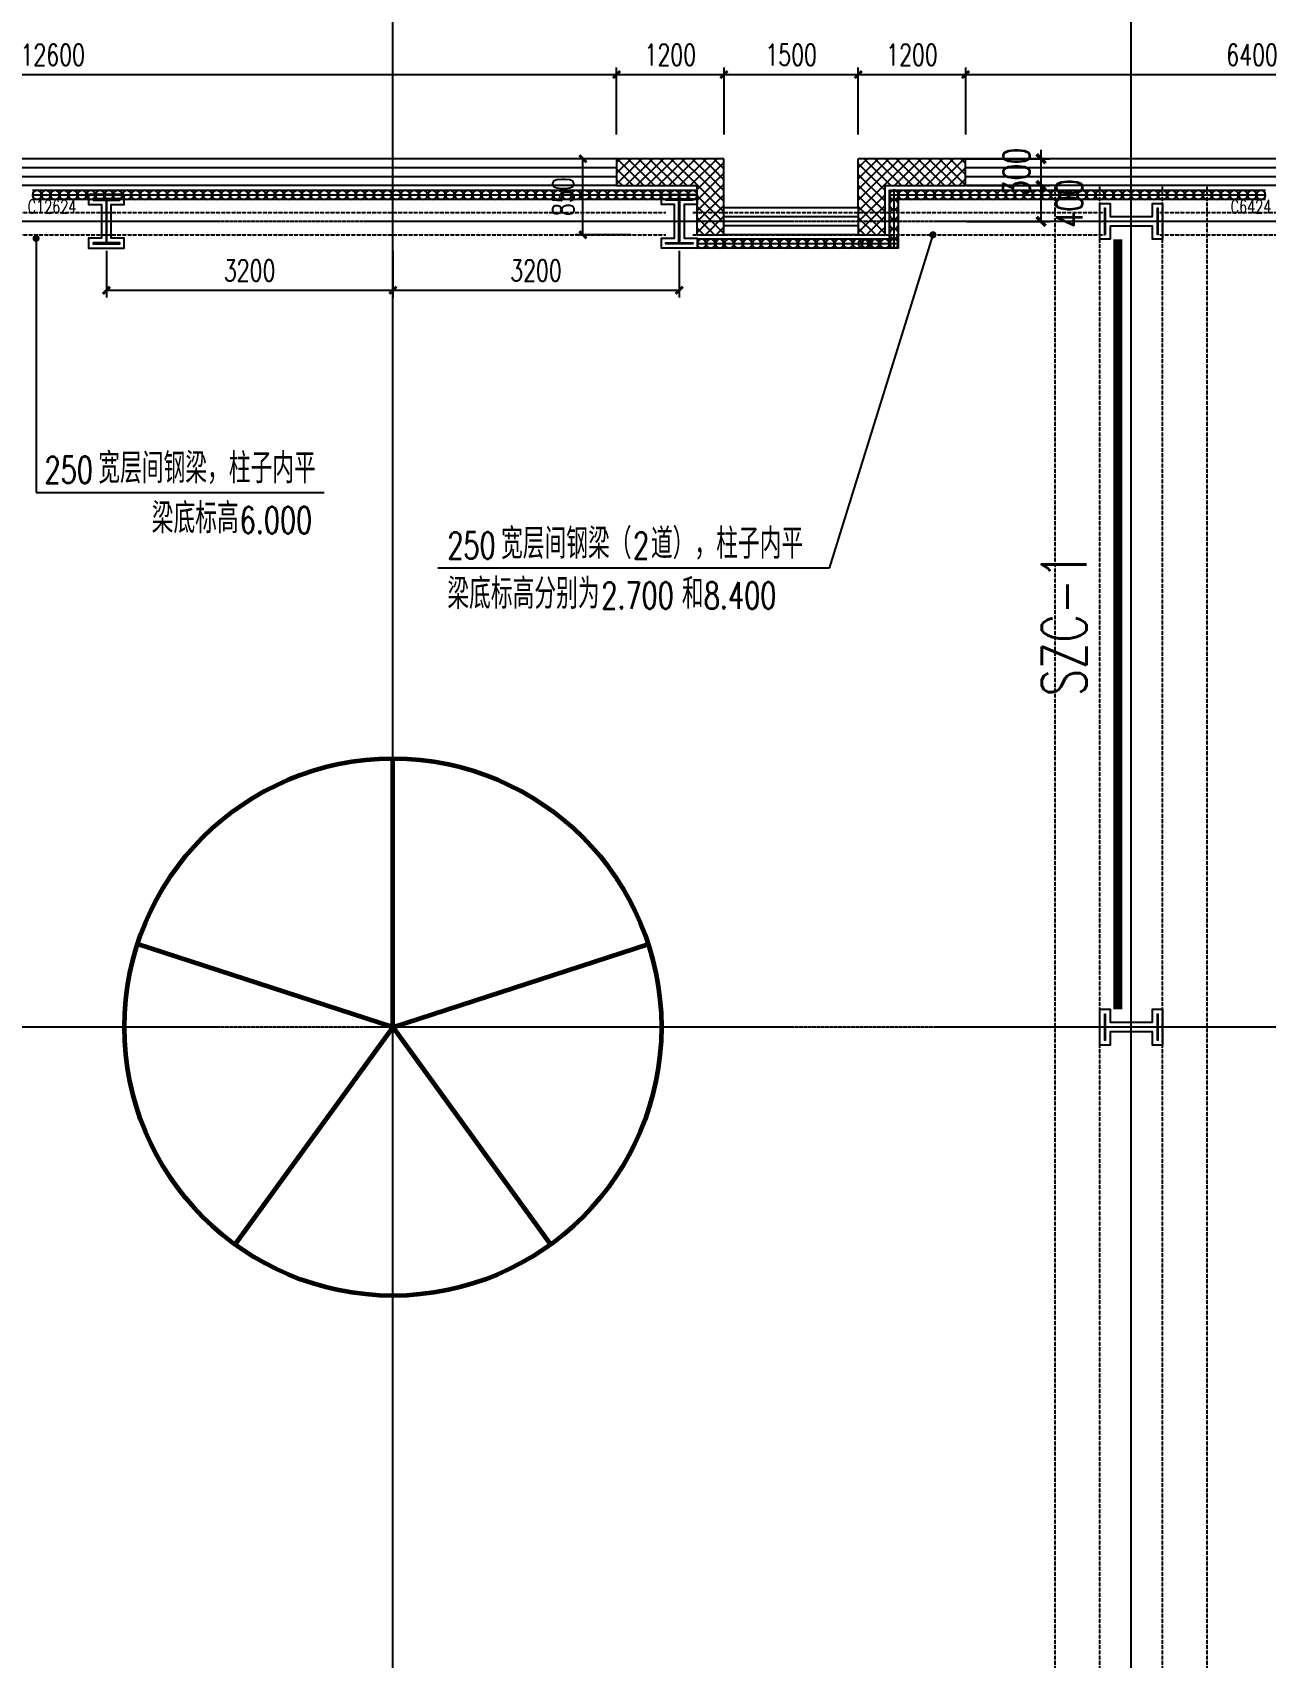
# Model space of a CAD drawing. Extents: x -954573 to 446329, y 489853 to 1226784.
# Drawn here: x -206230 to -192454, y 815779 to 833929 of the extents above; entities that cross this region are included whole.
import ezdxf
from ezdxf.enums import TextEntityAlignment as Align

# ---------------------------------------------------------------- set-up
doc = ezdxf.new("R2010")
doc.units = 0
doc.header["$LTSCALE"] = 10
doc.header["$MEASUREMENT"] = 0
for name, pattern in [('10平面$0$CENTER', [2, 1.25, -0.25, 0.25, -0.25]), ('10平面$0$DOTE', [2.42, 2, -0.2, 0.02, -0.2]), ('10平面$1$DASH', [0.35, 0.25, -0.1])]:
    doc.linetypes.add(name, pattern=pattern)
doc.layers.get('Defpoints').update_dxf_attribs({"color": 210})
for name, color, linetype in [('10平面$0$A-AXIS-DOTE', 8, '10平面$0$DOTE'), ('10平面$0$A-AXIS-DP', 8, 'Continuous'), ('10平面$0$A-AXIS-SYMB', 8, 'Continuous'), ('10平面$0$A-HATCH-2', 8, 'Continuous'), ('10平面$0$A-HRAIL', 8, 'Continuous'), ('10平面$0$A-LIN-V', 8, 'Continuous'), ('10平面$0$A-SFCE', 8, 'Continuous'), ('10平面$0$A-WINDOW', 8, 'Continuous'), ('10平面$0$AS-WALL', 8, 'Continuous'), ('10平面$0$DIM_SYMB', 8, 'Continuous'), ('10平面$0$PUB_HATCH', 8, 'Continuous'), ('10平面$0$PUB_TEXT', 8, 'Continuous'), ('10平面$0$WINDOW', 8, 'Continuous'), ('10平面$0$建-窗', 8, 'Continuous'), ('10平面$0$建-门窗编号', 8, 'Continuous'), ('A-LIN-V', 9, 'Continuous')]:
    doc.layers.add(name, color=color, linetype=linetype)
for name, color, linetype, lineweight in [('10平面$0$S-col', 2, 'Continuous', 0), ('10平面$0$THIN', 7, 'Continuous', 0), ('10平面$0$柱间支撑', 6, '10平面$0$CENTER', 0)]:
    doc.layers.add(name, color=color, linetype=linetype, lineweight=lineweight)
doc.styles.add('10平面$0$_TCH_DIM', font='SIMPLEX', dxfattribs={"bigfont": 'GBCBIG'})
doc.styles.add('10平面$0$_TCH_DIM_T3', font='SIMPLEX', dxfattribs={"width": 0.705882, "bigfont": 'GBCBIG'})
doc.styles.add('10平面$0$A-DIM_T3', font='SIMPLEX', dxfattribs={"width": 0.705882, "bigfont": 'GBCBIG'})
doc.styles.add('10平面$0$A-WIN-LABEL', font='SIMPLEX', dxfattribs={"bigfont": 'GBCBIG'})
doc.styles.add('10平面$0$TSSD_Rein', font='tj-romans1.shx', dxfattribs={"width": 0.7, "bigfont": 'tj-hztxt.shx'})
doc.dimstyles.new('10平面$0$_TCH_ARCH&&80', dxfattribs={"dimtxt": 238, "dimasz": 80, "dimexe": 80, "dimexo": 80, "dimgap": 101, "dimtad": 1, "dimdec": 0, "dimzin": 0, "dimdsep": 46, "dimtxsty": '10平面$0$_TCH_DIM_T3', "dimblk": '10平面$0$_ArchTick', "dimcen": 0.09, "dimclrt": 7, "dimazin": 2, "dimtfac": 1, "dimtdec": 0, "dimtix": 1, "dimtmove": 2, "dimatfit": 3, "dimfxl": 0, "dimtolj": 1, "dimtzin": 0, "dimarcsym": 0})
doc.dimstyles.new('10平面$0$A-DIM&&100', dxfattribs={"dimtxt": 297.5, "dimasz": 100, "dimexe": 100, "dimexo": 100, "dimgap": 126.25, "dimtad": 1, "dimdec": 0, "dimzin": 0, "dimdsep": 46, "dimtxsty": '10平面$0$A-DIM_T3', "dimblk": '10平面$0$_ArchTick', "dimcen": 0.09, "dimclrt": 7, "dimazin": 2, "dimtfac": 1, "dimtdec": 0, "dimtix": 1, "dimtmove": 2, "dimatfit": 3, "dimfxl": 0, "dimtolj": 1, "dimtzin": 0, "dimarcsym": 0})
pattern_1 = [(45, (60, 0), (-60.000061, 60.000061), []), (135, (60, 0), (-60.000061, -60.000061), [])]

# ---------------------------------------------------------------- blocks, each defined once
blk = doc.blocks.new('10平面$0$_ArchTick')
at = {"color": 0, "linetype": 'ByBlock', "const_width": 0.4}
blk.add_lwpolyline([(-0.5, -0.5), (0.5, 0.5)], dxfattribs=at)
blk = doc.blocks.new('*D3174')
at = {"layer": '10平面$0$A-AXIS-DP', "color": 0, "lineweight": -2}
for p, q in [((18532, 26670), (18532, 26150)), ((21732, 26670), (21732, 26150)), ((18532, 26230), (21732, 26230))]:
    blk.add_line(p, q, dxfattribs=at)
at = {"layer": 'Defpoints', "color": 0}
for p in [(18532, 26750), (21732, 26750), (21732, 26230)]:
    blk.add_point(p, dxfattribs=at)
at = {"layer": '10平面$0$A-AXIS-DP', "color": 0, "lineweight": -2, "xscale": 80, "yscale": 80, "zscale": 80, "rotation": 180}
blk.add_blockref('10平面$0$_ArchTick', (18532, 26230), dxfattribs=at)
at = {"layer": '10平面$0$A-AXIS-DP', "color": 0, "lineweight": -2, "xscale": 80, "yscale": 80, "zscale": 80}
blk.add_blockref('10平面$0$_ArchTick', (21732, 26230), dxfattribs=at)
at = {"layer": '10平面$0$A-AXIS-DP', "color": 7, "insert": (20132, 26450), "char_height": 238, "attachment_point": 5, "style": '10平面$0$_TCH_DIM_T3'}
blk.add_mtext('\\A1;3200', dxfattribs=at)
blk = doc.blocks.new('*D3175')
at = {"layer": '10平面$0$A-AXIS-DP', "color": 0, "lineweight": -2}
for p, q in [((15332, 26670), (15332, 26150)), ((18532, 26670), (18532, 26150)), ((15332, 26230), (18532, 26230))]:
    blk.add_line(p, q, dxfattribs=at)
at = {"layer": 'Defpoints', "color": 0}
for p in [(15332, 26750), (18532, 26750), (18532, 26230)]:
    blk.add_point(p, dxfattribs=at)
at = {"layer": '10平面$0$A-AXIS-DP', "color": 0, "lineweight": -2, "xscale": 80, "yscale": 80, "zscale": 80, "rotation": 180}
blk.add_blockref('10平面$0$_ArchTick', (15332, 26230), dxfattribs=at)
at = {"layer": '10平面$0$A-AXIS-DP', "color": 0, "lineweight": -2, "xscale": 80, "yscale": 80, "zscale": 80}
blk.add_blockref('10平面$0$_ArchTick', (18532, 26230), dxfattribs=at)
at = {"layer": '10平面$0$A-AXIS-DP', "color": 7, "insert": (16932, 26450), "char_height": 238, "attachment_point": 5, "style": '10平面$0$_TCH_DIM_T3'}
blk.add_mtext('\\A1;3200', dxfattribs=at)
blk = doc.blocks.new('10平面$0$_FZH')
at = {"layer": '10平面$0$A-HATCH-2'}
blk.add_lwpolyline([(-0.437, -0.25), (-0.437, 0.25), (-0.297, 0.25), (-0.297, 0.067), (0.298, 0.067), (0.298, 0.25), (0.438, 0.25), (0.438, -0.25), (0.298, -0.25), (0.298, -0.068), (-0.297, -0.068), (-0.297, -0.25)], close=True, dxfattribs=at)
at = {"layer": '10平面$0$S-col'}
blk.add_lwpolyline([(-0.375, -0.188), (-0.375, 0.187), (-0.36, 0.187), (-0.36, 0.005), (0.36, 0.005), (0.36, 0.187), (0.375, 0.187), (0.375, -0.188), (0.36, -0.188), (0.36, -0.005), (-0.36, -0.005), (-0.36, -0.188)], close=True, dxfattribs=at)
blk = doc.blocks.new('10平面$0$342343243')
at = {"layer": '10平面$0$A-AXIS-DP', "color": 5}
blk.add_lwpolyline([(-155704, 832070), (-155404, 832070), (-155404, 832058), (-155550, 832058), (-155550, 831582), (-155404, 831582), (-155404, 831570), (-155704, 831570), (-155704, 831582), (-155558, 831582), (-155558, 832058), (-155704, 832058), (-155704, 832070)], close=True, dxfattribs=at)
at = {"layer": '10平面$0$A-HATCH-2'}
blk.add_lwpolyline([(-155754, 832120), (-155354, 832120), (-155354, 832008), (-155500, 832008), (-155500, 831632), (-155354, 831632), (-155354, 831520), (-155754, 831520), (-155754, 831632), (-155608, 831632), (-155608, 832008), (-155754, 832008)], close=True, dxfattribs=at)
blk = doc.blocks.new('10平面$0$w4234324')
at = {"xscale": 800.0000000000005, "yscale": 800.0000000000005, "zscale": 800.0000000000005}
for p in [(-193954, 831820), (-193954, 822820)]:
    blk.add_blockref('10平面$0$_FZH', p, dxfattribs=at)
at = {"layer": '10平面$0$A-AXIS-DP', "xscale": -1}
blk.add_blockref('10平面$0$342343243', (-360958, 0), dxfattribs=at)
at = {"layer": '10平面$0$A-AXIS-DP'}
blk.add_blockref('10平面$0$342343243', (-43450, 0), dxfattribs=at)
blk = doc.blocks.new('10平面$0$3243243')
at = {"layer": '10平面$0$A-AXIS-SYMB'}
for p, q in [((-196170, 831670), (-197330.3, 827947)), ((-206190, 831630), (-206190, 828790)), ((-206190, 828790), (-202970, 828790)), ((-197330.3, 827947), (-201700.3, 827947))]:
    blk.add_line(p, q, dxfattribs=at)
at = {"layer": '10平面$0$A-AXIS-SYMB', "const_width": 40}
for points in [[(-206190, 831650, 1), (-206190, 831610, 1)], [(-196164, 831689.1, 1), (-196176, 831650.9, 1)]]:
    blk.add_lwpolyline(points, format="xyb", close=True, dxfattribs=at)
at = {"layer": '10平面$0$A-HATCH-2', "linetype": '10平面$1$DASH'}
for p, q in [((-194804.2, 741520), (-194804.2, 832220)), ((-194304.2, 741520), (-194304.2, 832220)), ((-193604.2, 741520), (-193604.2, 832220)), ((-193104.2, 741520), (-193104.2, 832220))]:
    blk.add_line(p, q, dxfattribs=at)
at = {"layer": '10平面$0$A-SFCE', "linetype": '10平面$1$DASH'}
for p, q in [((-210154.2, 831920), (-199154.2, 831920)), ((-193654.2, 831920), (-188908.2, 831920)), ((-210154.2, 831670), (-199154.2, 831670)), ((-193654.2, 831670), (-188908.2, 831670))]:
    blk.add_line(p, q, dxfattribs=at)
at = {"layer": '10平面$0$A-SFCE', "color": 2, "linetype": '10平面$1$DASH'}
for p, q in [((-198854.2, 831920), (-194254.2, 831920)), ((-198854.2, 831670), (-194254.2, 831670))]:
    blk.add_line(p, q, dxfattribs=at)
at = {"layer": '10平面$0$PUB_TEXT', "style": '10平面$0$_TCH_DIM', "width": 0.705882}
for s, p in [('250', (-206095.2, 828895)), ('6.000', (-203915, 828335)), ('250', (-201595.3, 828052)), ('2', (-199520.8, 828052)), ('2.700', (-199875.1, 827492)), ('8.400', (-198729.3, 827492))]:
    blk.add_text(s, height=297.5, dxfattribs=at).set_placement(p)
at = {"layer": '10平面$0$PUB_TEXT', "style": '10平面$0$_TCH_DIM'}
for s, height, p in [('宽层间钢梁，柱子内平', 337.59, (-205495.2, 828895)), ('梁底标高', 337.59, (-204898, 828335)), ('宽层间钢梁（', 337.59, (-200995.3, 828052)), ('道），柱子内平', 337.59, (-199320.8, 828052)), ('梁底标高分别为', 337.59, (-201595.3, 827492)), ('和', 337.6, (-198975.1, 827492))]:
    blk.add_text(s, height=height, dxfattribs=at).set_placement(p)
blk = doc.blocks.new('10平面$0$w4324324')
at = {"layer": '10平面$0$A-HATCH-2', "lineweight": 60}
for q in [(-1694760, 686605), (-1697614, 684532), (-1691907, 684532), (-1696524, 681178), (-1692997, 681178)]:
    blk.add_line((-1694760, 683605), q, dxfattribs=at)
blk.add_circle((-1694760, 683605), 3000, dxfattribs=at)
blk = doc.blocks.new('10平面$0$w423432')
at = {"layer": '10平面$0$A-LIN-V'}
blk.add_blockref('10平面$0$w4324324', (-33000, 0), dxfattribs=at)
blk = doc.blocks.new('10平面$0$23124232432')
at = {"layer": '10平面$0$柱间支撑', "const_width": 100}
blk.add_lwpolyline([(-194104, 831620), (-194104, 823020)], dxfattribs=at)
at = {"layer": '10平面$0$THIN', "style": '10平面$0$TSSD_Rein', "width": 0.7}
blk.add_text('SZC-1', height=500, rotation=90, dxfattribs=at).set_placement((-194304, 827320), align=Align.BOTTOM_CENTER)
blk = doc.blocks.new('10平面$0$99平面图例外参$0$$LinePat$圆环')
for points in [[(0, 150), (300, 150)], [(0, 0), (300, 0)], [(0, -150), (300, -150)]]:
    blk.add_lwpolyline(points)
at = {"color": 0}
blk.add_circle((150, 0), 150, dxfattribs=at)
blk = doc.blocks.new('10平面$0$34242343243')
at = {"layer": '10平面$0$A-HRAIL', "yscale": 0.3333333333333333, "zscale": 0.3333333333333333}
for p, xscale in [((-206130, 832114), -0.3344988349732452), ((-206029, 832114), -0.3344988349732452), ((-205929, 832114), -0.3344988349732452), ((-205829, 832114), -0.3344988349732452), ((-205728, 832114), -0.3344988349732452), ((-205628, 832114), -0.3344988349732452), ((-205528, 832114), -0.3344988349732452), ((-205427, 832114), -0.3344988349732452), ((-205327, 832114), -0.3344988349732452), ((-205227, 832114), -0.3344988349732452), ((-205126, 832114), -0.3344988349732452), ((-205026, 832114), -0.3344988349732452), ((-204926, 832114), -0.3344988349732452), ((-204825, 832114), -0.3344988349732452), ((-204725, 832114), -0.3344988349732452), ((-204624, 832114), -0.3344988349732452), ((-204524, 832114), -0.3344988349732452), ((-204424, 832114), -0.3344988349732452), ((-204323, 832114), -0.3344988349732452), ((-204223, 832114), -0.3344988349732452), ((-204123, 832114), -0.3344988349732452), ((-204022, 832114), -0.3344988349732452), ((-203922, 832114), -0.3344988349732452), ((-203822, 832114), -0.3344988349732452), ((-203721, 832114), -0.3344988349732452), ((-203621, 832114), -0.3344988349732452), ((-203521, 832114), -0.3344988349732452), ((-203420, 832114), -0.3344988349732452), ((-203320, 832114), -0.3344988349732452), ((-203220, 832114), -0.3344988349732452), ((-203119, 832114), -0.3344988349732452), ((-203019, 832114), -0.3344988349732452), ((-202919, 832114), -0.3344988349732452), ((-202818, 832114), -0.3344988349732452), ((-202718, 832114), -0.3344988349732452), ((-202617, 832114), -0.3344988349732452), ((-202517, 832114), -0.3344988349732452), ((-202417, 832114), -0.3344988349732452), ((-202316, 832114), -0.3344988349732452), ((-202216, 832114), -0.3344988349732452), ((-202116, 832114), -0.3344988349732452), ((-202015, 832114), -0.3344988349732452), ((-201915, 832114), -0.3344988349732452), ((-201815, 832114), -0.3344988349732452), ((-201714, 832114), -0.3344988349732452), ((-201614, 832114), -0.3344988349732452), ((-201514, 832114), -0.3344988349732452), ((-201413, 832114), -0.3344988349732452), ((-201313, 832114), -0.3344988349732452), ((-201213, 832114), -0.3344988349732452), ((-201112, 832114), -0.3344988349732452), ((-201012, 832114), -0.3344988349732452), ((-200912, 832114), -0.3344988349732452), ((-200811, 832114), -0.3344988349732452), ((-200711, 832114), -0.3344988349732452), ((-200610, 832114), -0.3344988349732452), ((-200510, 832114), -0.3344988349732452), ((-200410, 832114), -0.3344988349732452), ((-200309, 832114), -0.3344988349732452), ((-200209, 832114), -0.3344988349732452), ((-200109, 832114), -0.3344988349732452), ((-200008, 832114), -0.3344988349732452), ((-199908, 832114), -0.3344988349732452), ((-199808, 832114), -0.3344988349732452), ((-199707, 832114), -0.3344988349732452), ((-199607, 832114), -0.3344988349732452), ((-199507, 832114), -0.3344988349732452), ((-199406, 832114), -0.3344988349732452), ((-199306, 832114), -0.3344988349732452), ((-199206, 832114), -0.3344988349732452), ((-199105, 832114), -0.3344988349732452), ((-199005, 832114), -0.3344988349732452), ((-198905, 832114), -0.3344988349732452), ((-198804, 832114), -0.3344988349732452), ((-196554, 832114), -0.3333333334295547), ((-196454, 832114), -0.3333333334295547), ((-196354, 832114), -0.3333333334295547), ((-196254, 832114), -0.3333333334295547), ((-196154, 832114), -0.3333333334295547), ((-196054, 832114), -0.3333333334295547), ((-195954, 832114), -0.3333333334295547), ((-195854, 832114), -0.3333333334295547), ((-195754, 832114), -0.3333333334295547), ((-195654, 832114), -0.3333333334295547), ((-195554, 832114), -0.3333333334295547), ((-195454, 832114), -0.3333333334295547), ((-195354, 832114), -0.3333333334295547), ((-195254, 832114), -0.3333333334295547), ((-195154, 832114), -0.3333333334295547), ((-195054, 832114), -0.3333333334295547), ((-194954, 832114), -0.3333333334295547), ((-194854, 832114), -0.3333333334295547), ((-194754, 832114), -0.3333333334295547), ((-194654, 832114), -0.3333333334295547), ((-194554, 832114), -0.3333333334295547), ((-194454, 832114), -0.3333333334295547), ((-194354, 832114), -0.3333333334295547), ((-194254, 832114), -0.3333333334295547), ((-194154, 832114), -0.3333333334295547), ((-194054, 832114), -0.3333333334295547), ((-193954, 832114), -0.3333333334295547), ((-193854, 832114), -0.3333333334295547), ((-193754, 832114), -0.3333333334295547), ((-193654, 832114), -0.3333333334295547), ((-193554, 832114), -0.3333333334295547), ((-193454, 832114), -0.3333333334295547), ((-193354, 832114), -0.3333333334295547), ((-193254, 832114), -0.3333333334295547), ((-193154, 832114), -0.3333333334295547), ((-193054, 832114), -0.3333333334295547), ((-192954, 832114), -0.3333333334295547), ((-192854, 832114), -0.3333333334295547), ((-192754, 832114), -0.3333333334295547), ((-192654, 832114), -0.3333333334295547), ((-192554, 832114), -0.3333333334295547), ((-192454, 832114), -0.3333333334295547), ((-198702, 831570), -0.3409090911257733), ((-198704, 831570), -0.333333312028715), ((-198604, 831570), -0.333333312028715), ((-198600, 831570), -0.3409090911257733), ((-198504, 831570), -0.333333312028715), ((-198497, 831570), -0.3409090911257733), ((-198395, 831570), -0.3409090911257733), ((-198293, 831570), -0.3409090911257733), ((-198191, 831570), -0.3409090911257733), ((-198088, 831570), -0.3409090911257733), ((-197986, 831570), -0.3409090911257733), ((-197884, 831570), -0.3409090911257733), ((-197781, 831570), -0.3409090911257733), ((-197679, 831570), -0.3409090911257733), ((-197577, 831570), -0.3409090911257733), ((-197475, 831570), -0.3409090911257733), ((-197372, 831570), -0.3409090911257733), ((-197270, 831570), -0.3409090911257733), ((-197168, 831570), -0.3409090911257733), ((-197066, 831570), -0.3409090911257733), ((-196963, 831570), -0.3409090911257733), ((-196888, 831570), -0.3888888888074629), ((-196861, 831570), -0.3409090911257733), ((-196771, 831570), -0.3888888888074629), ((-196759, 831570), -0.3409090911257733), ((-196654, 831570), -0.3888888888074629), ((-196656, 831570), -0.3409090911257733), ((-196554, 831570), -0.3409090911257733)]:
    blk.add_blockref('10平面$0$99平面图例外参$0$$LinePat$圆环', p, dxfattribs=dict(at, xscale=xscale))
at = {"layer": '10平面$0$A-HRAIL', "xscale": -0.3611111227129974, "yscale": 0.3333333333333333, "zscale": 0.3333333333333333, "rotation": 270}
for p in [(-196604, 832062), (-196604, 832062), (-196604, 831953), (-196604, 831953), (-196604, 831845), (-196604, 831845), (-196604, 831737), (-196604, 831737), (-196604, 831628), (-196604, 831628), (-196604, 831520), (-196604, 831520)]:
    blk.add_blockref('10平面$0$99平面图例外参$0$$LinePat$圆环', p, dxfattribs=at)
blk = doc.blocks.new('*D3875')
at = {"layer": '10平面$0$A-AXIS-DP', "color": 0, "lineweight": -2}
for p, q in [((-199544, 832520), (-200160, 832520)), ((-200080, 831670), (-200080, 832520)), ((-199544, 831670), (-200160, 831670))]:
    blk.add_line(p, q, dxfattribs=at)
at = {"layer": 'Defpoints', "color": 0}
for p in [(-200080, 832520), (-199464, 832520), (-199464, 831670)]:
    blk.add_point(p, dxfattribs=at)
at = {"layer": '10平面$0$A-AXIS-DP', "color": 0, "lineweight": -2, "xscale": 80, "yscale": 80, "zscale": 80}
for p, rotation in [((-200080, 832520), 90), ((-200080, 831670), 270)]:
    blk.add_blockref('10平面$0$_ArchTick', p, dxfattribs=dict(at, rotation=rotation))
at = {"layer": '10平面$0$A-AXIS-DP', "color": 7, "insert": (-200300, 832095), "char_height": 238, "attachment_point": 5, "rotation": 90, "style": '10平面$0$_TCH_DIM_T3'}
blk.add_mtext('\\A1;850', dxfattribs=at)
blk = doc.blocks.new('*D4037')
at = {"layer": '10平面$0$A-AXIS-DP', "color": 0, "lineweight": -2}
for p, q in [((-195796, 832220), (-194862, 832220)), ((-194962, 831820), (-194962, 832220)), ((-195796, 831820), (-194862, 831820))]:
    blk.add_line(p, q, dxfattribs=at)
at = {"layer": 'Defpoints', "color": 0}
for p in [(-195896, 832220), (-194962, 832220), (-195896, 831820)]:
    blk.add_point(p, dxfattribs=at)
at = {"layer": '10平面$0$A-AXIS-DP', "color": 0, "lineweight": -2, "xscale": 100, "yscale": 100, "zscale": 100}
for p, rotation in [((-194962, 832220), 90), ((-194962, 831820), 270)]:
    blk.add_blockref('10平面$0$_ArchTick', p, dxfattribs=dict(at, rotation=rotation))
at = {"layer": '10平面$0$A-AXIS-DP', "color": 7, "insert": (-194646, 832020), "char_height": 297.5, "attachment_point": 5, "rotation": 90, "style": '10平面$0$A-DIM_T3'}
blk.add_mtext('\\A1;400', dxfattribs=at)
blk = doc.blocks.new('*D4038')
at = {"layer": '10平面$0$A-AXIS-DP', "color": 0, "lineweight": -2}
for p, q in [((-194962, 832520), (-194962, 832620)), ((-195796, 832520), (-194862, 832520)), ((-194962, 832220), (-194962, 832520)), ((-195796, 832220), (-194862, 832220)), ((-194962, 832220), (-194962, 832120))]:
    blk.add_line(p, q, dxfattribs=at)
at = {"layer": 'Defpoints', "color": 0}
for p in [(-195896, 832520), (-194962, 832520), (-195896, 832220)]:
    blk.add_point(p, dxfattribs=at)
at = {"layer": '10平面$0$A-AXIS-DP', "color": 0, "lineweight": -2, "xscale": 100, "yscale": 100, "zscale": 100}
for p, rotation in [((-194962, 832520), 270), ((-194962, 832220), 90)]:
    blk.add_blockref('10平面$0$_ArchTick', p, dxfattribs=dict(at, rotation=rotation))
at = {"layer": '10平面$0$A-AXIS-DP', "color": 7, "insert": (-195237, 832370), "char_height": 297.5, "attachment_point": 5, "rotation": 90, "style": '10平面$0$A-DIM_T3'}
blk.add_mtext('\\A1;300', dxfattribs=at)
blk = doc.blocks.new('*D4283')
at = {"layer": '10平面$0$A-AXIS-DP', "color": 0, "lineweight": -2}
for p, q in [((-212304, 832790), (-212304, 833540)), ((-199704, 832790), (-199704, 833540)), ((-212304, 833460), (-199704, 833460))]:
    blk.add_line(p, q, dxfattribs=at)
at = {"layer": 'Defpoints', "color": 0}
for p in [(-199704, 833460), (-212304, 832710), (-199704, 832710)]:
    blk.add_point(p, dxfattribs=at)
at = {"layer": '10平面$0$A-AXIS-DP', "color": 0, "lineweight": -2, "xscale": 80, "yscale": 80, "zscale": 80, "rotation": 180}
blk.add_blockref('10平面$0$_ArchTick', (-212304, 833460), dxfattribs=at)
at = {"layer": '10平面$0$A-AXIS-DP', "color": 0, "lineweight": -2, "xscale": 80, "yscale": 80, "zscale": 80}
blk.add_blockref('10平面$0$_ArchTick', (-199704, 833460), dxfattribs=at)
at = {"layer": '10平面$0$A-AXIS-DP', "color": 7, "insert": (-206004, 833680), "char_height": 238, "attachment_point": 5, "style": '10平面$0$_TCH_DIM_T3'}
blk.add_mtext('\\A1;12600', dxfattribs=at)
blk = doc.blocks.new('*D4284')
at = {"layer": '10平面$0$A-AXIS-DP', "color": 0, "lineweight": -2}
for p, q in [((-199704, 832790), (-199704, 833540)), ((-198504, 832790), (-198504, 833540)), ((-199704, 833460), (-198504, 833460))]:
    blk.add_line(p, q, dxfattribs=at)
at = {"layer": 'Defpoints', "color": 0}
for p in [(-198504, 833460), (-199704, 832710), (-198504, 832710)]:
    blk.add_point(p, dxfattribs=at)
at = {"layer": '10平面$0$A-AXIS-DP', "color": 0, "lineweight": -2, "xscale": 80, "yscale": 80, "zscale": 80, "rotation": 180}
blk.add_blockref('10平面$0$_ArchTick', (-199704, 833460), dxfattribs=at)
at = {"layer": '10平面$0$A-AXIS-DP', "color": 0, "lineweight": -2, "xscale": 80, "yscale": 80, "zscale": 80}
blk.add_blockref('10平面$0$_ArchTick', (-198504, 833460), dxfattribs=at)
at = {"layer": '10平面$0$A-AXIS-DP', "color": 7, "insert": (-199104, 833680), "char_height": 238, "attachment_point": 5, "style": '10平面$0$_TCH_DIM_T3'}
blk.add_mtext('\\A1;1200', dxfattribs=at)
blk = doc.blocks.new('*D4285')
at = {"layer": '10平面$0$A-AXIS-DP', "color": 0, "lineweight": -2}
for p, q in [((-198504, 832790), (-198504, 833540)), ((-197004, 832790), (-197004, 833540)), ((-198504, 833460), (-197004, 833460))]:
    blk.add_line(p, q, dxfattribs=at)
at = {"layer": 'Defpoints', "color": 0}
for p in [(-197004, 833460), (-198504, 832710), (-197004, 832710)]:
    blk.add_point(p, dxfattribs=at)
at = {"layer": '10平面$0$A-AXIS-DP', "color": 0, "lineweight": -2, "xscale": 80, "yscale": 80, "zscale": 80, "rotation": 180}
blk.add_blockref('10平面$0$_ArchTick', (-198504, 833460), dxfattribs=at)
at = {"layer": '10平面$0$A-AXIS-DP', "color": 0, "lineweight": -2, "xscale": 80, "yscale": 80, "zscale": 80}
blk.add_blockref('10平面$0$_ArchTick', (-197004, 833460), dxfattribs=at)
at = {"layer": '10平面$0$A-AXIS-DP', "color": 7, "insert": (-197754, 833680), "char_height": 238, "attachment_point": 5, "style": '10平面$0$_TCH_DIM_T3'}
blk.add_mtext('\\A1;1500', dxfattribs=at)
blk = doc.blocks.new('*D4286')
at = {"layer": '10平面$0$A-AXIS-DP', "color": 0, "lineweight": -2}
for p, q in [((-197004, 832790), (-197004, 833540)), ((-195804, 832790), (-195804, 833540)), ((-197004, 833460), (-195804, 833460))]:
    blk.add_line(p, q, dxfattribs=at)
at = {"layer": 'Defpoints', "color": 0}
for p in [(-195804, 833460), (-197004, 832710), (-195804, 832710)]:
    blk.add_point(p, dxfattribs=at)
at = {"layer": '10平面$0$A-AXIS-DP', "color": 0, "lineweight": -2, "xscale": 80, "yscale": 80, "zscale": 80, "rotation": 180}
blk.add_blockref('10平面$0$_ArchTick', (-197004, 833460), dxfattribs=at)
at = {"layer": '10平面$0$A-AXIS-DP', "color": 0, "lineweight": -2, "xscale": 80, "yscale": 80, "zscale": 80}
blk.add_blockref('10平面$0$_ArchTick', (-195804, 833460), dxfattribs=at)
at = {"layer": '10平面$0$A-AXIS-DP', "color": 7, "insert": (-196404, 833680), "char_height": 238, "attachment_point": 5, "style": '10平面$0$_TCH_DIM_T3'}
blk.add_mtext('\\A1;1200', dxfattribs=at)
blk = doc.blocks.new('*D4287')
at = {"layer": '10平面$0$A-AXIS-DP', "color": 0, "lineweight": -2}
for p, q in [((-195804, 832790), (-195804, 833540)), ((-189404, 832790), (-189404, 833540)), ((-195804, 833460), (-189404, 833460))]:
    blk.add_line(p, q, dxfattribs=at)
at = {"layer": 'Defpoints', "color": 0}
for p in [(-189404, 833460), (-195804, 832710), (-189404, 832710)]:
    blk.add_point(p, dxfattribs=at)
at = {"layer": '10平面$0$A-AXIS-DP', "color": 0, "lineweight": -2, "xscale": 80, "yscale": 80, "zscale": 80, "rotation": 180}
blk.add_blockref('10平面$0$_ArchTick', (-195804, 833460), dxfattribs=at)
at = {"layer": '10平面$0$A-AXIS-DP', "color": 0, "lineweight": -2, "xscale": 80, "yscale": 80, "zscale": 80}
blk.add_blockref('10平面$0$_ArchTick', (-189404, 833460), dxfattribs=at)
at = {"layer": '10平面$0$A-AXIS-DP', "color": 7, "insert": (-192604, 833680), "char_height": 238, "attachment_point": 5, "style": '10平面$0$_TCH_DIM_T3'}
blk.add_mtext('\\A1;6400', dxfattribs=at)
blk = doc.blocks.new('10平面$0$WINDOW2DLIB$DYNSTYLE$00000005')
at = {"color": 0}
for points in [[(-0.5, 0.5), (-0.5, -0.5)], [(-0.5, 0.5), (0.5, 0.5)], [(0.5, -0.5), (0.5, 0.5)], [(0.5, 0.1667), (-0.5, 0.1667)], [(0.5, -0.1667), (-0.5, -0.1667)], [(-0.5, -0.5), (0.5, -0.5)]]:
    blk.add_lwpolyline(points, dxfattribs=at)
blk = doc.blocks.new('10平面$0$dote')
at = {"layer": '10平面$0$A-AXIS-DOTE'}
for p, q in [((18532.2, -69160), (18532.2, 36662.3)), ((26782.2, -68994.5), (26782.2, 36662.3)), ((76282.2, 27000), (-41310, 27000)), ((76282.2, 18000), (-41310, 18000))]:
    blk.add_line(p, q, dxfattribs=at)
at = {"layer": '10平面$0$A-AXIS-DP'}
for p1, p2, picture, middle in [((15332.2, 26750), (18532.2, 26750), '*D3175', (16932.2, 26450)), ((18532.2, 26750), (21732.2, 26750), '*D3174', (20132.2, 26450))]:
    dim = blk.add_aligned_dim(p1=p1, p2=p2, distance=-520, dimstyle='10平面$0$_TCH_ARCH&&80', dxfattribs=at)
    dim.commit()
    dim.dimension.update_dxf_attribs({"geometry": picture, "text_midpoint": middle})
blk = doc.blocks.new('10平面')
at = {"layer": '10平面$0$PUB_HATCH'}
h = blk.add_hatch(dxfattribs=at)
h.set_pattern_fill('多孔材料', color=256, scale=30, style=0)
h.set_pattern_definition(pattern_1)
h.paths.add_polyline_path([(-198504.2, 832520), (-199704.2, 832520), (-199704.2, 832220), (-198804.2, 832220)])
h = blk.add_hatch(dxfattribs=at)
h.set_pattern_fill('多孔材料', color=256, scale=30, style=0)
h.set_pattern_definition(pattern_1)
h.paths.add_polyline_path([(-198804.2, 831670), (-198504.2, 831970), (-198504.2, 832520), (-198804.2, 832220)])
h = blk.add_hatch(dxfattribs=at)
h.set_pattern_fill('多孔材料', color=256, scale=30, style=0)
h.set_pattern_definition(pattern_1)
h.paths.add_polyline_path([(-196704.2, 832220), (-195804.2, 832220), (-195804.2, 832520), (-197004.2, 832520)])
h = blk.add_hatch(dxfattribs=at)
h.set_pattern_fill('多孔材料', color=256, scale=30, style=0)
h.set_pattern_definition(pattern_1)
h.paths.add_polyline_path([(-197004.2, 831970), (-196704.2, 831670), (-196704.2, 832220), (-197004.2, 832520)])
h = blk.add_hatch(dxfattribs=at)
h.set_pattern_fill('多孔材料', color=256, scale=30, style=0)
h.set_pattern_definition(pattern_1)
h.paths.add_polyline_path([(-198804.2, 831670), (-198504.2, 831670), (-198504.2, 831970)])
h = blk.add_hatch(dxfattribs=at)
h.set_pattern_fill('多孔材料', color=256, scale=30, style=0)
h.set_pattern_definition(pattern_1)
h.paths.add_polyline_path([(-197004.2, 831970), (-197004.2, 831670), (-196704.2, 831670)])
at = {"layer": '10平面$0$AS-WALL'}
for p, q in [((-198504.2, 832520), (-199704.2, 832520)), ((-199704.2, 832520), (-199704.2, 832220)), ((-198504.2, 831970), (-198504.2, 832520)), ((-195804.2, 832520), (-197004.2, 832520)), ((-197004.2, 831970), (-197004.2, 832520)), ((-195804.2, 832220), (-195804.2, 832520)), ((-199704.2, 832220), (-198804.2, 832220)), ((-198804.2, 831670), (-198804.2, 832220)), ((-196704.2, 832220), (-195804.2, 832220)), ((-196704.2, 831670), (-196704.2, 832220)), ((-198504.2, 831670), (-198504.2, 831970)), ((-197004.2, 831970), (-197004.2, 831670)), ((-198804.2, 831670), (-198504.2, 831670)), ((-197004.2, 831670), (-196704.2, 831670))]:
    blk.add_line(p, q, dxfattribs=at)
at = {"layer": '10平面$0$WINDOW'}
for p, q in [((-197004.2, 831970), (-198504.2, 831970)), ((-197004.2, 831870), (-198504.2, 831870)), ((-197004.2, 831770), (-198504.2, 831770)), ((-197004.2, 831670), (-198504.2, 831670))]:
    blk.add_line(p, q, dxfattribs=at)
at = {"layer": '10平面$0$A-AXIS-DP'}
blk.add_blockref('10平面$0$3243243', (0, 0), dxfattribs=at)
at = {"layer": '10平面$0$A-LIN-V'}
blk.add_blockref('10平面$0$w423432', (1525556.2, 139215), dxfattribs=at)
at = {"layer": '10平面$0$A-WINDOW'}
blk.add_blockref('10平面$0$w4234324', (0, 0), dxfattribs=at)
at = {"layer": '10平面$0$AS-WALL'}
blk.add_blockref('10平面$0$dote', (-220736.4, 804820), dxfattribs=at)
at = {"layer": '10平面$0$DIM_SYMB'}
blk.add_blockref('10平面$0$34242343243', (0, 0), dxfattribs=at)
at = {"layer": '10平面$0$建-窗'}
ref = blk.add_blockref('10平面$0$WINDOW2DLIB$DYNSTYLE$00000005', (-206004.2, 832370), dxfattribs=dict(at, xscale=12600, yscale=-300, zscale=300, rotation=180.0000000001271))
ref.add_attrib('A', 'C12624', (-206284.2, 831910.6), dxfattribs={"layer": '10平面$0$建-门窗编号', "height": 148.75, "style": '10平面$0$A-WIN-LABEL', "width": 0.705882})
ref = blk.add_blockref('10平面$0$WINDOW2DLIB$DYNSTYLE$00000005', (-192604.2, 832370), dxfattribs=dict(at, xscale=-6400, yscale=300, zscale=300, rotation=1.31859911045973e-10))
ref.add_attrib('A', 'C6424', (-192844.2, 831910.6), dxfattribs={"layer": '10平面$0$建-门窗编号', "height": 148.75, "style": '10平面$0$A-WIN-LABEL', "width": 0.705882})
at = {"layer": '10平面$0$柱间支撑'}
blk.add_blockref('10平面$0$23124232432', (0, 0), dxfattribs=at)
at = {"layer": '10平面$0$A-AXIS-DP'}
for p1, p2, distance, dimstyle, picture, middle in [((-212304.2, 832710), (-199704.2, 832710), 750, '10平面$0$_TCH_ARCH&&80', '*D4283', (-206004.2, 833680)), ((-199704.2, 832710), (-198504.2, 832710), 750, '10平面$0$_TCH_ARCH&&80', '*D4284', (-199104.2, 833680)), ((-198504.2, 832710), (-197004.2, 832710), 750, '10平面$0$_TCH_ARCH&&80', '*D4285', (-197754.2, 833680)), ((-197004.2, 832710), (-195804.2, 832710), 750, '10平面$0$_TCH_ARCH&&80', '*D4286', (-196404.2, 833680)), ((-195804.2, 832710), (-189404.2, 832710), 750, '10平面$0$_TCH_ARCH&&80', '*D4287', (-192604.2, 833680)), ((-199464.2, 831670), (-199464.2, 832520), 615.8, '10平面$0$_TCH_ARCH&&80', '*D3875', (-200300, 832095)), ((-195895.8, 832220), (-195895.8, 832520), -933.3, '10平面$0$A-DIM&&100', '*D4038', (-195237.5, 832370))]:
    dim = blk.add_aligned_dim(p1=p1, p2=p2, distance=distance, dimstyle=dimstyle, dxfattribs=at)
    dim.commit()
    dim.dimension.update_dxf_attribs({"geometry": picture, "text_midpoint": middle})
dim = blk.add_linear_dim(base=(-194962.5, 832220), p1=(-195895.8, 831820), p2=(-195895.8, 832220), angle=90, dimstyle='10平面$0$A-DIM&&100', dxfattribs=at)
dim.commit()
dim.dimension.update_dxf_attribs({"geometry": '*D4037', "text_midpoint": (-194645.8, 832020), "dimtype": 129})

msp = doc.modelspace()

# ---------------------------------------------------------------- block references
at = {"layer": 'A-LIN-V'}
msp.add_blockref('10平面', (0, 0), dxfattribs=at)

doc.saveas('drawing.dxf')
